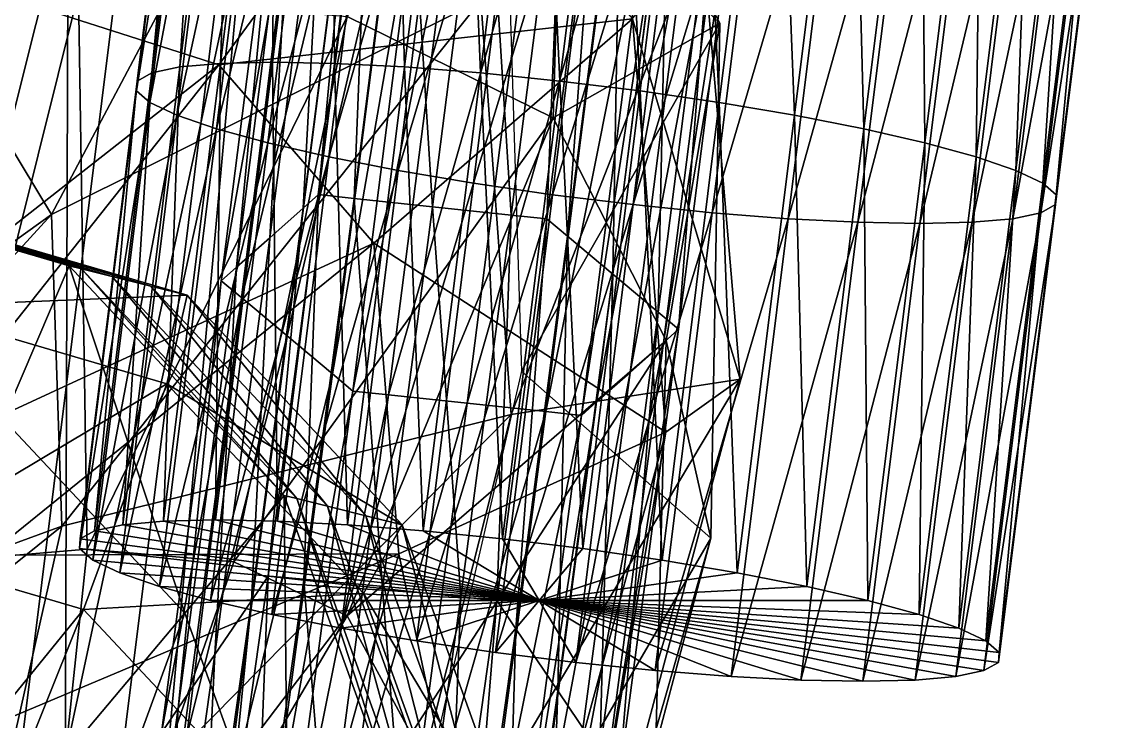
# Model space of a CAD drawing. Header units: metres. Extents: x -2.13 to 2.13, y -3.02 to 3.
# Drawn here: x 1.5653 to 1.671, y -1.473 to -1.4052 of the extents above; entities that cross this region are included whole.
import ezdxf

# ---------------------------------------------------------------- set-up
doc = ezdxf.new("R2010")
doc.units = ezdxf.units.M

msp = doc.modelspace()

# ---------------------------------------------------------------- linework, layer by layer
at = {"layer": 'Crystal 47'}
for points in [[(1.59253, -1.42329, 0.00782), (1.59768, -1.38279, 0.01356), (1.59467, -1.38397, 0.02061)], [(1.594, -1.42198, 0.00474), (1.59768, -1.38279, 0.01356), (1.59253, -1.42329, 0.00782)], [(1.594, -1.42198, 0.00474), (1.59905, -1.38226, 0.01036), (1.59768, -1.38279, 0.01356)], [(1.59745, -1.42235, 0.00422), (1.59905, -1.38226, 0.01036), (1.594, -1.42198, 0.00474)], [(1.59745, -1.42235, 0.00422), (1.60251, -1.38262, 0.00985), (1.59905, -1.38226, 0.01036)], [(1.60506, -1.42316, 0.0031), (1.60251, -1.38262, 0.00985), (1.59745, -1.42235, 0.00422)], [(1.60506, -1.42316, 0.0031), (1.61012, -1.38343, 0.00872), (1.60251, -1.38262, 0.00985)], [(1.5893, -1.42615, 0.01461), (1.59467, -1.38397, 0.02061), (1.59165, -1.38514, 0.02766)], [(1.59253, -1.42329, 0.00782), (1.59467, -1.38397, 0.02061), (1.5893, -1.42615, 0.01461)], [(1.61267, -1.42397, 0.00197), (1.61012, -1.38343, 0.00872), (1.60506, -1.42316, 0.0031)], [(1.61267, -1.42397, 0.00197), (1.61773, -1.38424, 0.00759), (1.61012, -1.38343, 0.00872)], [(1.58607, -1.42902, 0.0214), (1.59165, -1.38514, 0.02766), (1.59028, -1.38567, 0.03087)], [(1.5893, -1.42615, 0.01461), (1.59165, -1.38514, 0.02766), (1.58607, -1.42902, 0.0214)], [(1.61613, -1.42434, 0.00146), (1.61773, -1.38424, 0.00759), (1.61267, -1.42397, 0.00197)], [(1.61613, -1.42434, 0.00146), (1.62119, -1.38461, 0.00708), (1.61773, -1.38424, 0.00759)], [(1.61812, -1.42601, 0.00403), (1.62119, -1.38461, 0.00708), (1.61613, -1.42434, 0.00146)], [(1.61812, -1.42601, 0.00403), (1.62328, -1.38551, 0.00977), (1.62119, -1.38461, 0.00708)], [(1.5846, -1.43032, 0.02448), (1.59028, -1.38567, 0.03087), (1.59237, -1.38658, 0.03356)], [(1.58607, -1.42902, 0.0214), (1.59028, -1.38567, 0.03087), (1.5846, -1.43032, 0.02448)], [(1.6225, -1.42968, 0.00969), (1.62328, -1.38551, 0.00977), (1.61812, -1.42601, 0.00403)], [(1.6225, -1.42968, 0.00969), (1.62787, -1.38749, 0.0157), (1.62328, -1.38551, 0.00977)], [(1.5846, -1.43032, 0.02448), (1.59237, -1.38658, 0.03356), (1.58659, -1.43199, 0.02706)], [(1.58659, -1.43199, 0.02706), (1.59237, -1.38658, 0.03356), (1.59697, -1.38856, 0.03949)], [(1.62688, -1.43335, 0.01535), (1.62787, -1.38749, 0.0157), (1.6225, -1.42968, 0.00969)], [(1.62688, -1.43335, 0.01535), (1.63247, -1.38948, 0.02162), (1.62787, -1.38749, 0.0157)], [(1.58659, -1.43199, 0.02706), (1.59697, -1.38856, 0.03949), (1.59097, -1.43566, 0.03272)], [(1.59097, -1.43566, 0.03272), (1.59697, -1.38856, 0.03949), (1.60157, -1.39054, 0.04541)], [(1.62887, -1.43502, 0.01793), (1.63247, -1.38948, 0.02162), (1.62688, -1.43335, 0.01535)], [(1.62887, -1.43502, 0.01793), (1.63456, -1.39038, 0.02431), (1.63247, -1.38948, 0.02162)], [(1.59097, -1.43566, 0.03272), (1.60157, -1.39054, 0.04541), (1.59535, -1.43934, 0.03838)], [(1.59535, -1.43934, 0.03838), (1.60157, -1.39054, 0.04541), (1.60366, -1.39144, 0.0481)], [(1.6274, -1.43632, 0.02101), (1.63456, -1.39038, 0.02431), (1.62887, -1.43502, 0.01793)], [(1.6274, -1.43632, 0.02101), (1.63319, -1.39091, 0.02752), (1.63456, -1.39038, 0.02431)], [(1.59535, -1.43934, 0.03838), (1.60366, -1.39144, 0.0481), (1.59734, -1.44101, 0.04095)], [(1.59734, -1.44101, 0.04095), (1.60366, -1.39144, 0.0481), (1.60712, -1.39181, 0.04759)], [(1.62417, -1.43919, 0.0278), (1.63319, -1.39091, 0.02752), (1.6274, -1.43632, 0.02101)], [(1.62417, -1.43919, 0.0278), (1.63018, -1.39209, 0.03457), (1.63319, -1.39091, 0.02752)], [(1.59734, -1.44101, 0.04095), (1.60712, -1.39181, 0.04759), (1.6008, -1.44137, 0.04044)], [(1.6008, -1.44137, 0.04044), (1.60712, -1.39181, 0.04759), (1.61473, -1.39262, 0.04646)], [(1.6008, -1.44137, 0.04044), (1.61473, -1.39262, 0.04646), (1.6084, -1.44218, 0.03931)], [(1.6084, -1.44218, 0.03931), (1.61473, -1.39262, 0.04646), (1.62234, -1.39343, 0.04534)], [(1.62094, -1.44206, 0.03459), (1.63018, -1.39209, 0.03457), (1.62417, -1.43919, 0.0278)], [(1.62094, -1.44206, 0.03459), (1.62717, -1.39326, 0.04162), (1.63018, -1.39209, 0.03457)], [(1.6084, -1.44218, 0.03931), (1.62234, -1.39343, 0.04534), (1.61601, -1.44299, 0.03819)], [(1.61601, -1.44299, 0.03819), (1.62234, -1.39343, 0.04534), (1.6258, -1.39379, 0.04483)], [(1.61947, -1.44336, 0.03768), (1.62717, -1.39326, 0.04162), (1.62094, -1.44206, 0.03459)], [(1.61947, -1.44336, 0.03768), (1.6258, -1.39379, 0.04483), (1.62717, -1.39326, 0.04162)], [(1.61601, -1.44299, 0.03819), (1.6258, -1.39379, 0.04483), (1.61947, -1.44336, 0.03768)], [(1.58912, -1.45893, -0.00168), (1.594, -1.42198, 0.00474), (1.59253, -1.42329, 0.00782)], [(1.59258, -1.4593, -0.00219), (1.594, -1.42198, 0.00474), (1.58912, -1.45893, -0.00168)], [(1.59258, -1.4593, -0.00219), (1.59745, -1.42235, 0.00422), (1.594, -1.42198, 0.00474)], [(1.58751, -1.4613, 0.00121), (1.59253, -1.42329, 0.00782), (1.5893, -1.42615, 0.01461)], [(1.58912, -1.45893, -0.00168), (1.59253, -1.42329, 0.00782), (1.58751, -1.4613, 0.00121)], [(1.60019, -1.46011, -0.00332), (1.59745, -1.42235, 0.00422), (1.59258, -1.4593, -0.00219)], [(1.60019, -1.46011, -0.00332), (1.60506, -1.42316, 0.0031), (1.59745, -1.42235, 0.00422)], [(1.6078, -1.46092, -0.00445), (1.60506, -1.42316, 0.0031), (1.60019, -1.46011, -0.00332)], [(1.6078, -1.46092, -0.00445), (1.61267, -1.42397, 0.00197), (1.60506, -1.42316, 0.0031)], [(1.61126, -1.46128, -0.00496), (1.61267, -1.42397, 0.00197), (1.6078, -1.46092, -0.00445)], [(1.61126, -1.46128, -0.00496), (1.61613, -1.42434, 0.00146), (1.61267, -1.42397, 0.00197)], [(1.61311, -1.46402, -0.00258), (1.61613, -1.42434, 0.00146), (1.61126, -1.46128, -0.00496)], [(1.61311, -1.46402, -0.00258), (1.61812, -1.42601, 0.00403), (1.61613, -1.42434, 0.00146)], [(1.58397, -1.4665, 0.00756), (1.5893, -1.42615, 0.01461), (1.58607, -1.42902, 0.0214)], [(1.58751, -1.4613, 0.00121), (1.5893, -1.42615, 0.01461), (1.58397, -1.4665, 0.00756)], [(1.61717, -1.47003, 0.00265), (1.61812, -1.42601, 0.00403), (1.61311, -1.46402, -0.00258)], [(1.61717, -1.47003, 0.00265), (1.6225, -1.42968, 0.00969), (1.61812, -1.42601, 0.00403)], [(1.58042, -1.47171, 0.01391), (1.58607, -1.42902, 0.0214), (1.5846, -1.43032, 0.02448)], [(1.58397, -1.4665, 0.00756), (1.58607, -1.42902, 0.0214), (1.58042, -1.47171, 0.01391)], [(1.57881, -1.47408, 0.0168), (1.5846, -1.43032, 0.02448), (1.58659, -1.43199, 0.02706)], [(1.58042, -1.47171, 0.01391), (1.5846, -1.43032, 0.02448), (1.57881, -1.47408, 0.0168)], [(1.62124, -1.47605, 0.00787), (1.6225, -1.42968, 0.00969), (1.61717, -1.47003, 0.00265)], [(1.62124, -1.47605, 0.00787), (1.62688, -1.43335, 0.01535), (1.6225, -1.42968, 0.00969)], [(1.57881, -1.47408, 0.0168), (1.58659, -1.43199, 0.02706), (1.58066, -1.47681, 0.01918)], [(1.58066, -1.47681, 0.01918), (1.58659, -1.43199, 0.02706), (1.59097, -1.43566, 0.03272)], [(1.62309, -1.47878, 0.01025), (1.62688, -1.43335, 0.01535), (1.62124, -1.47605, 0.00787)], [(1.62309, -1.47878, 0.01025), (1.62887, -1.43502, 0.01793), (1.62688, -1.43335, 0.01535)], [(1.58066, -1.47681, 0.01918), (1.59097, -1.43566, 0.03272), (1.58473, -1.48283, 0.02441)], [(1.58473, -1.48283, 0.02441), (1.59097, -1.43566, 0.03272), (1.59535, -1.43934, 0.03838)], [(1.62148, -1.48115, 0.01314), (1.62887, -1.43502, 0.01793), (1.62309, -1.47878, 0.01025)], [(1.62148, -1.48115, 0.01314), (1.6274, -1.43632, 0.02101), (1.62887, -1.43502, 0.01793)], [(1.61793, -1.48635, 0.01949), (1.6274, -1.43632, 0.02101), (1.62148, -1.48115, 0.01314)], [(1.61793, -1.48635, 0.01949), (1.62417, -1.43919, 0.0278), (1.6274, -1.43632, 0.02101)], [(1.58473, -1.48283, 0.02441), (1.59535, -1.43934, 0.03838), (1.58879, -1.48884, 0.02963)], [(1.58879, -1.48884, 0.02963), (1.59535, -1.43934, 0.03838), (1.59734, -1.44101, 0.04095)], [(1.61439, -1.49156, 0.02585), (1.62417, -1.43919, 0.0278), (1.61793, -1.48635, 0.01949)], [(1.61439, -1.49156, 0.02585), (1.62094, -1.44206, 0.03459), (1.62417, -1.43919, 0.0278)], [(1.58879, -1.48884, 0.02963), (1.59734, -1.44101, 0.04095), (1.59064, -1.49157, 0.03201)], [(1.59064, -1.49157, 0.03201), (1.59734, -1.44101, 0.04095), (1.6008, -1.44137, 0.04044)], [(1.59064, -1.49157, 0.03201), (1.6008, -1.44137, 0.04044), (1.5941, -1.49194, 0.0315)], [(1.5941, -1.49194, 0.0315), (1.6008, -1.44137, 0.04044), (1.6084, -1.44218, 0.03931)], [(1.5941, -1.49194, 0.0315), (1.6084, -1.44218, 0.03931), (1.60171, -1.49275, 0.03037)], [(1.60171, -1.49275, 0.03037), (1.6084, -1.44218, 0.03931), (1.61601, -1.44299, 0.03819)], [(1.61278, -1.49393, 0.02873), (1.62094, -1.44206, 0.03459), (1.61439, -1.49156, 0.02585)], [(1.61278, -1.49393, 0.02873), (1.61947, -1.44336, 0.03768), (1.62094, -1.44206, 0.03459)], [(1.60171, -1.49275, 0.03037), (1.61601, -1.44299, 0.03819), (1.60932, -1.49356, 0.02925)], [(1.60932, -1.49356, 0.02925), (1.61601, -1.44299, 0.03819), (1.61947, -1.44336, 0.03768)], [(1.60932, -1.49356, 0.02925), (1.61947, -1.44336, 0.03768), (1.61278, -1.49393, 0.02873)], [(1.58431, -1.49333, -0.00949), (1.58912, -1.45893, -0.00168), (1.58751, -1.4613, 0.00121)], [(1.58777, -1.49369, -0.01001), (1.58912, -1.45893, -0.00168), (1.58431, -1.49333, -0.00949)], [(1.58777, -1.49369, -0.01001), (1.59258, -1.4593, -0.00219), (1.58912, -1.45893, -0.00168)], [(1.59538, -1.4945, -0.01113), (1.59258, -1.4593, -0.00219), (1.58777, -1.49369, -0.01001)], [(1.59538, -1.4945, -0.01113), (1.60019, -1.46011, -0.00332), (1.59258, -1.4593, -0.00219)], [(1.60299, -1.49531, -0.01226), (1.60019, -1.46011, -0.00332), (1.59538, -1.4945, -0.01113)], [(1.60299, -1.49531, -0.01226), (1.6078, -1.46092, -0.00445), (1.60019, -1.46011, -0.00332)], [(1.58253, -1.49688, -0.00688), (1.58751, -1.4613, 0.00121), (1.58397, -1.4665, 0.00756)], [(1.58431, -1.49333, -0.00949), (1.58751, -1.4613, 0.00121), (1.58253, -1.49688, -0.00688)], [(1.60645, -1.49568, -0.01277), (1.6078, -1.46092, -0.00445), (1.60299, -1.49531, -0.01226)], [(1.60645, -1.49568, -0.01277), (1.61126, -1.46128, -0.00496), (1.6078, -1.46092, -0.00445)], [(1.60813, -1.49959, -0.01067), (1.61126, -1.46128, -0.00496), (1.60645, -1.49568, -0.01277)], [(1.60813, -1.49959, -0.01067), (1.61311, -1.46402, -0.00258), (1.61126, -1.46128, -0.00496)], [(1.61183, -1.50821, -0.00604), (1.61311, -1.46402, -0.00258), (1.60813, -1.49959, -0.01067)], [(1.61183, -1.50821, -0.00604), (1.61717, -1.47003, 0.00265), (1.61311, -1.46402, -0.00258)], [(1.57863, -1.50468, -0.00113), (1.58397, -1.4665, 0.00756), (1.58042, -1.47171, 0.01391)], [(1.58253, -1.49688, -0.00688), (1.58397, -1.4665, 0.00756), (1.57863, -1.50468, -0.00113)], [(1.61553, -1.51683, -0.00142), (1.61717, -1.47003, 0.00265), (1.61183, -1.50821, -0.00604)], [(1.61553, -1.51683, -0.00142), (1.62124, -1.47605, 0.00787), (1.61717, -1.47003, 0.00265)], [(1.57472, -1.51249, 0.00462), (1.58042, -1.47171, 0.01391), (1.57881, -1.47408, 0.0168)], [(1.57863, -1.50468, -0.00113), (1.58042, -1.47171, 0.01391), (1.57472, -1.51249, 0.00462)]]:
    msp.add_3dface(points, dxfattribs=at)
at = {"layer": 'Crystal 48'}
for points in [[(1.54782, -1.51807, 0.03191), (1.56993, -1.3408, 0.05402), (1.55402, -1.3408, 0.06993)], [(1.56935, -1.52145, 0.03753), (1.56993, -1.3408, 0.05402), (1.54782, -1.51807, 0.03191)], [(1.56935, -1.52145, 0.03753), (1.59145, -1.34418, 0.05963), (1.56993, -1.3408, 0.05402)], [(1.53753, -1.52145, 0.06935), (1.55963, -1.34418, 0.09145), (1.58115, -1.34757, 0.09706)], [(1.57496, -1.52483, 0.05905), (1.59145, -1.34418, 0.05963), (1.56935, -1.52145, 0.03753)], [(1.57496, -1.52483, 0.05905), (1.59706, -1.34757, 0.08115), (1.59145, -1.34418, 0.05963)], [(1.53753, -1.52145, 0.06935), (1.58115, -1.34757, 0.09706), (1.55905, -1.52483, 0.07496)], [(1.55905, -1.52483, 0.07496), (1.59706, -1.34757, 0.08115), (1.57496, -1.52483, 0.05905)], [(1.55905, -1.52483, 0.07496), (1.58115, -1.34757, 0.09706), (1.59706, -1.34757, 0.08115)]]:
    msp.add_3dface(points, dxfattribs=at)
at = {"layer": 'Cylinder 2'}
for points in [[(1.58452, -1.40927, -0.07922), (1.59005, -1.36496, -0.0737), (1.5861, -1.36531, -0.06693)], [(1.58957, -1.40915, -0.08523), (1.59005, -1.36496, -0.0737), (1.58452, -1.40927, -0.07922)], [(1.58957, -1.40915, -0.08523), (1.5951, -1.36484, -0.0797), (1.59005, -1.36496, -0.0737)], [(1.59557, -1.40927, -0.09028), (1.5951, -1.36484, -0.0797), (1.58957, -1.40915, -0.08523)], [(1.59557, -1.40927, -0.09028), (1.6011, -1.36496, -0.08475), (1.5951, -1.36484, -0.0797)], [(1.60234, -1.40962, -0.09422), (1.6011, -1.36496, -0.08475), (1.59557, -1.40927, -0.09028)], [(1.60234, -1.40962, -0.09422), (1.60787, -1.36531, -0.08869), (1.6011, -1.36496, -0.08475)], [(1.57786, -1.4102, -0.06512), (1.58338, -1.36588, -0.05959), (1.58197, -1.36667, -0.05192)], [(1.58058, -1.40962, -0.07245), (1.58338, -1.36588, -0.05959), (1.57786, -1.4102, -0.06512)], [(1.58058, -1.40962, -0.07245), (1.5861, -1.36531, -0.06693), (1.58338, -1.36588, -0.05959)], [(1.58452, -1.40927, -0.07922), (1.5861, -1.36531, -0.06693), (1.58058, -1.40962, -0.07245)], [(1.60968, -1.4102, -0.09694), (1.60787, -1.36531, -0.08869), (1.60234, -1.40962, -0.09422)], [(1.60968, -1.4102, -0.09694), (1.6152, -1.36588, -0.09141), (1.60787, -1.36531, -0.08869)], [(1.61736, -1.41098, -0.09835), (1.6152, -1.36588, -0.09141), (1.60968, -1.4102, -0.09694)], [(1.61736, -1.41098, -0.09835), (1.62288, -1.36667, -0.09282), (1.6152, -1.36588, -0.09141)], [(1.57645, -1.41098, -0.05744), (1.58197, -1.36667, -0.05192), (1.58191, -1.36763, -0.04413)], [(1.57786, -1.4102, -0.06512), (1.58197, -1.36667, -0.05192), (1.57645, -1.41098, -0.05744)], [(1.62514, -1.41194, -0.09841), (1.62288, -1.36667, -0.09282), (1.61736, -1.41098, -0.09835)], [(1.62514, -1.41194, -0.09841), (1.63067, -1.36763, -0.09288), (1.62288, -1.36667, -0.09282)], [(1.57639, -1.41194, -0.04966), (1.58191, -1.36763, -0.04413), (1.58321, -1.36874, -0.03648)], [(1.57645, -1.41098, -0.05744), (1.58191, -1.36763, -0.04413), (1.57639, -1.41194, -0.04966)], [(1.6328, -1.41306, -0.09711), (1.63067, -1.36763, -0.09288), (1.62514, -1.41194, -0.09841)], [(1.6328, -1.41306, -0.09711), (1.63832, -1.36874, -0.09159), (1.63067, -1.36763, -0.09288)], [(1.57639, -1.41194, -0.04966), (1.58321, -1.36874, -0.03648), (1.57768, -1.41306, -0.042)], [(1.57768, -1.41306, -0.042), (1.58321, -1.36874, -0.03648), (1.58581, -1.36998, -0.02918)], [(1.64009, -1.41429, -0.09451), (1.63832, -1.36874, -0.09159), (1.6328, -1.41306, -0.09711)], [(1.64009, -1.41429, -0.09451), (1.64562, -1.36998, -0.08898), (1.63832, -1.36874, -0.09159)], [(1.57768, -1.41306, -0.042), (1.58581, -1.36998, -0.02918), (1.58029, -1.41429, -0.03471)], [(1.58029, -1.41429, -0.03471), (1.58581, -1.36998, -0.02918), (1.58965, -1.37129, -0.02247)], [(1.6468, -1.41561, -0.09067), (1.64562, -1.36998, -0.08898), (1.64009, -1.41429, -0.09451)], [(1.6468, -1.41561, -0.09067), (1.65233, -1.37129, -0.08514), (1.64562, -1.36998, -0.08898)], [(1.58029, -1.41429, -0.03471), (1.58965, -1.37129, -0.02247), (1.58413, -1.41561, -0.02799)], [(1.58413, -1.41561, -0.02799), (1.58965, -1.37129, -0.02247), (1.59461, -1.37265, -0.01654)], [(1.65273, -1.41697, -0.08571), (1.65233, -1.37129, -0.08514), (1.6468, -1.41561, -0.09067)], [(1.65273, -1.41697, -0.08571), (1.65825, -1.37265, -0.08018), (1.65233, -1.37129, -0.08514)], [(1.58413, -1.41561, -0.02799), (1.59461, -1.37265, -0.01654), (1.58909, -1.41697, -0.02207)], [(1.58909, -1.41697, -0.02207), (1.59461, -1.37265, -0.01654), (1.60054, -1.37401, -0.01159)], [(1.65769, -1.41832, -0.07978), (1.65825, -1.37265, -0.08018), (1.65273, -1.41697, -0.08571)], [(1.65769, -1.41832, -0.07978), (1.66321, -1.37401, -0.07426), (1.65825, -1.37265, -0.08018)], [(1.58909, -1.41697, -0.02207), (1.60054, -1.37401, -0.01159), (1.59501, -1.41832, -0.01711)], [(1.59501, -1.41832, -0.01711), (1.60054, -1.37401, -0.01159), (1.60725, -1.37532, -0.00775)], [(1.66153, -1.41964, -0.07307), (1.66321, -1.37401, -0.07426), (1.65769, -1.41832, -0.07978)], [(1.66153, -1.41964, -0.07307), (1.66705, -1.37532, -0.06755), (1.66321, -1.37401, -0.07426)], [(1.59501, -1.41832, -0.01711), (1.60725, -1.37532, -0.00775), (1.60172, -1.41964, -0.01327)], [(1.60172, -1.41964, -0.01327), (1.60725, -1.37532, -0.00775), (1.61454, -1.37656, -0.00514)], [(1.66413, -1.42087, -0.06578), (1.66705, -1.37532, -0.06755), (1.66153, -1.41964, -0.07307)], [(1.66413, -1.42087, -0.06578), (1.66966, -1.37656, -0.06025), (1.66705, -1.37532, -0.06755)], [(1.60172, -1.41964, -0.01327), (1.61454, -1.37656, -0.00514), (1.60902, -1.42087, -0.01066)], [(1.60902, -1.42087, -0.01066), (1.61454, -1.37656, -0.00514), (1.6222, -1.37767, -0.00385)], [(1.66543, -1.42199, -0.05812), (1.66966, -1.37656, -0.06025), (1.66413, -1.42087, -0.06578)], [(1.66543, -1.42199, -0.05812), (1.67095, -1.37767, -0.0526), (1.66966, -1.37656, -0.06025)], [(1.60902, -1.42087, -0.01066), (1.6222, -1.37767, -0.00385), (1.61667, -1.42199, -0.00937)], [(1.61667, -1.42199, -0.00937), (1.6222, -1.37767, -0.00385), (1.62998, -1.37864, -0.00391)], [(1.66537, -1.42295, -0.05034), (1.67095, -1.37767, -0.0526), (1.66543, -1.42199, -0.05812)], [(1.66537, -1.42295, -0.05034), (1.67089, -1.37864, -0.04481), (1.67095, -1.37767, -0.0526)], [(1.61667, -1.42199, -0.00937), (1.62998, -1.37864, -0.00391), (1.62446, -1.42295, -0.00943)], [(1.62446, -1.42295, -0.00943), (1.62998, -1.37864, -0.00391), (1.63766, -1.37942, -0.00532)], [(1.66396, -1.42373, -0.04266), (1.67089, -1.37864, -0.04481), (1.66537, -1.42295, -0.05034)], [(1.66396, -1.42373, -0.04266), (1.66948, -1.37942, -0.03714), (1.67089, -1.37864, -0.04481)], [(1.62446, -1.42295, -0.00943), (1.63766, -1.37942, -0.00532), (1.63214, -1.42373, -0.01084)], [(1.63214, -1.42373, -0.01084), (1.63766, -1.37942, -0.00532), (1.645, -1.37999, -0.00803)], [(1.63214, -1.42373, -0.01084), (1.645, -1.37999, -0.00803), (1.63947, -1.42431, -0.01356)], [(1.63947, -1.42431, -0.01356), (1.645, -1.37999, -0.00803), (1.65177, -1.38035, -0.01198)], [(1.65729, -1.42466, -0.02855), (1.66676, -1.37999, -0.0298), (1.66124, -1.42431, -0.03533)], [(1.65729, -1.42466, -0.02855), (1.66282, -1.38035, -0.02303), (1.66676, -1.37999, -0.0298)], [(1.66124, -1.42431, -0.03533), (1.66948, -1.37942, -0.03714), (1.66396, -1.42373, -0.04266)], [(1.66124, -1.42431, -0.03533), (1.66676, -1.37999, -0.0298), (1.66948, -1.37942, -0.03714)], [(1.63947, -1.42431, -0.01356), (1.65177, -1.38035, -0.01198), (1.64624, -1.42466, -0.0175)], [(1.64624, -1.42466, -0.0175), (1.65177, -1.38035, -0.01198), (1.65777, -1.38047, -0.01703)], [(1.64624, -1.42466, -0.0175), (1.65777, -1.38047, -0.01703), (1.65224, -1.42478, -0.02255)], [(1.65224, -1.42478, -0.02255), (1.66282, -1.38035, -0.02303), (1.65729, -1.42466, -0.02855)], [(1.65224, -1.42478, -0.02255), (1.65777, -1.38047, -0.01703), (1.66282, -1.38035, -0.02303)], [(1.579, -1.45359, -0.08475), (1.58452, -1.40927, -0.07922), (1.58058, -1.40962, -0.07245)], [(1.58405, -1.45347, -0.09075), (1.58452, -1.40927, -0.07922), (1.579, -1.45359, -0.08475)], [(1.58405, -1.45347, -0.09075), (1.58957, -1.40915, -0.08523), (1.58452, -1.40927, -0.07922)], [(1.59005, -1.45359, -0.0958), (1.58957, -1.40915, -0.08523), (1.58405, -1.45347, -0.09075)], [(1.59005, -1.45359, -0.0958), (1.59557, -1.40927, -0.09028), (1.58957, -1.40915, -0.08523)], [(1.59682, -1.45394, -0.09974), (1.59557, -1.40927, -0.09028), (1.59005, -1.45359, -0.0958)], [(1.59682, -1.45394, -0.09974), (1.60234, -1.40962, -0.09422), (1.59557, -1.40927, -0.09028)], [(1.57233, -1.45452, -0.07064), (1.57786, -1.4102, -0.06512), (1.57645, -1.41098, -0.05744)], [(1.57505, -1.45394, -0.07798), (1.57786, -1.4102, -0.06512), (1.57233, -1.45452, -0.07064)], [(1.57505, -1.45394, -0.07798), (1.58058, -1.40962, -0.07245), (1.57786, -1.4102, -0.06512)], [(1.579, -1.45359, -0.08475), (1.58058, -1.40962, -0.07245), (1.57505, -1.45394, -0.07798)], [(1.60415, -1.45452, -0.10246), (1.60234, -1.40962, -0.09422), (1.59682, -1.45394, -0.09974)], [(1.60415, -1.45452, -0.10246), (1.60968, -1.4102, -0.09694), (1.60234, -1.40962, -0.09422)], [(1.61183, -1.4553, -0.10387), (1.60968, -1.4102, -0.09694), (1.60415, -1.45452, -0.10246)], [(1.61183, -1.4553, -0.10387), (1.61736, -1.41098, -0.09835), (1.60968, -1.4102, -0.09694)], [(1.57092, -1.4553, -0.06297), (1.57645, -1.41098, -0.05744), (1.57639, -1.41194, -0.04966)], [(1.57233, -1.45452, -0.07064), (1.57645, -1.41098, -0.05744), (1.57092, -1.4553, -0.06297)], [(1.61961, -1.45626, -0.10393), (1.61736, -1.41098, -0.09835), (1.61183, -1.4553, -0.10387)], [(1.61961, -1.45626, -0.10393), (1.62514, -1.41194, -0.09841), (1.61736, -1.41098, -0.09835)], [(1.57086, -1.45626, -0.05518), (1.57639, -1.41194, -0.04966), (1.57768, -1.41306, -0.042)], [(1.57092, -1.4553, -0.06297), (1.57639, -1.41194, -0.04966), (1.57086, -1.45626, -0.05518)], [(1.62727, -1.45738, -0.10264), (1.62514, -1.41194, -0.09841), (1.61961, -1.45626, -0.10393)], [(1.62727, -1.45738, -0.10264), (1.6328, -1.41306, -0.09711), (1.62514, -1.41194, -0.09841)], [(1.57086, -1.45626, -0.05518), (1.57768, -1.41306, -0.042), (1.57216, -1.45738, -0.04753)], [(1.57216, -1.45738, -0.04753), (1.57768, -1.41306, -0.042), (1.58029, -1.41429, -0.03471)], [(1.63456, -1.45861, -0.10003), (1.6328, -1.41306, -0.09711), (1.62727, -1.45738, -0.10264)], [(1.63456, -1.45861, -0.10003), (1.64009, -1.41429, -0.09451), (1.6328, -1.41306, -0.09711)], [(1.57216, -1.45738, -0.04753), (1.58029, -1.41429, -0.03471), (1.57476, -1.45861, -0.04023)], [(1.57476, -1.45861, -0.04023), (1.58029, -1.41429, -0.03471), (1.58413, -1.41561, -0.02799)], [(1.64128, -1.45993, -0.09619), (1.64009, -1.41429, -0.09451), (1.63456, -1.45861, -0.10003)], [(1.64128, -1.45993, -0.09619), (1.6468, -1.41561, -0.09067), (1.64009, -1.41429, -0.09451)], [(1.57476, -1.45861, -0.04023), (1.58413, -1.41561, -0.02799), (1.5786, -1.45993, -0.03352)], [(1.5786, -1.45993, -0.03352), (1.58413, -1.41561, -0.02799), (1.58909, -1.41697, -0.02207)], [(1.6472, -1.46128, -0.09123), (1.6468, -1.41561, -0.09067), (1.64128, -1.45993, -0.09619)], [(1.6472, -1.46128, -0.09123), (1.65273, -1.41697, -0.08571), (1.6468, -1.41561, -0.09067)], [(1.5786, -1.45993, -0.03352), (1.58909, -1.41697, -0.02207), (1.58356, -1.46128, -0.0276)], [(1.58356, -1.46128, -0.0276), (1.58909, -1.41697, -0.02207), (1.59501, -1.41832, -0.01711)], [(1.65216, -1.46264, -0.08531), (1.65273, -1.41697, -0.08571), (1.6472, -1.46128, -0.09123)], [(1.65216, -1.46264, -0.08531), (1.65769, -1.41832, -0.07978), (1.65273, -1.41697, -0.08571)], [(1.58356, -1.46128, -0.0276), (1.59501, -1.41832, -0.01711), (1.58949, -1.46264, -0.02264)], [(1.58949, -1.46264, -0.02264), (1.59501, -1.41832, -0.01711), (1.60172, -1.41964, -0.01327)], [(1.656, -1.46396, -0.0786), (1.65769, -1.41832, -0.07978), (1.65216, -1.46264, -0.08531)], [(1.656, -1.46396, -0.0786), (1.66153, -1.41964, -0.07307), (1.65769, -1.41832, -0.07978)], [(1.58949, -1.46264, -0.02264), (1.60172, -1.41964, -0.01327), (1.5962, -1.46396, -0.0188)], [(1.5962, -1.46396, -0.0188), (1.60172, -1.41964, -0.01327), (1.60902, -1.42087, -0.01066)], [(1.65861, -1.46519, -0.0713), (1.66153, -1.41964, -0.07307), (1.656, -1.46396, -0.0786)], [(1.65861, -1.46519, -0.0713), (1.66413, -1.42087, -0.06578), (1.66153, -1.41964, -0.07307)], [(1.5962, -1.46396, -0.0188), (1.60902, -1.42087, -0.01066), (1.60349, -1.46519, -0.01619)], [(1.60349, -1.46519, -0.01619), (1.60902, -1.42087, -0.01066), (1.61667, -1.42199, -0.00937)], [(1.6599, -1.46631, -0.06365), (1.66413, -1.42087, -0.06578), (1.65861, -1.46519, -0.0713)], [(1.6599, -1.46631, -0.06365), (1.66543, -1.42199, -0.05812), (1.66413, -1.42087, -0.06578)], [(1.60349, -1.46519, -0.01619), (1.61667, -1.42199, -0.00937), (1.61115, -1.46631, -0.0149)], [(1.61115, -1.46631, -0.0149), (1.61667, -1.42199, -0.00937), (1.62446, -1.42295, -0.00943)], [(1.65984, -1.46727, -0.05586), (1.66543, -1.42199, -0.05812), (1.6599, -1.46631, -0.06365)], [(1.65984, -1.46727, -0.05586), (1.66537, -1.42295, -0.05034), (1.66543, -1.42199, -0.05812)], [(1.61115, -1.46631, -0.0149), (1.62446, -1.42295, -0.00943), (1.61893, -1.46727, -0.01496)], [(1.61893, -1.46727, -0.01496), (1.62446, -1.42295, -0.00943), (1.63214, -1.42373, -0.01084)], [(1.65843, -1.46805, -0.04819), (1.66537, -1.42295, -0.05034), (1.65984, -1.46727, -0.05586)], [(1.65843, -1.46805, -0.04819), (1.66396, -1.42373, -0.04266), (1.66537, -1.42295, -0.05034)], [(1.61893, -1.46727, -0.01496), (1.63214, -1.42373, -0.01084), (1.62661, -1.46805, -0.01637)], [(1.62661, -1.46805, -0.01637), (1.63214, -1.42373, -0.01084), (1.63947, -1.42431, -0.01356)], [(1.62661, -1.46805, -0.01637), (1.63947, -1.42431, -0.01356), (1.63395, -1.46863, -0.01909)], [(1.63395, -1.46863, -0.01909), (1.63947, -1.42431, -0.01356), (1.64624, -1.42466, -0.0175)], [(1.65177, -1.46898, -0.03408), (1.66124, -1.42431, -0.03533), (1.65571, -1.46863, -0.04085)], [(1.65177, -1.46898, -0.03408), (1.65729, -1.42466, -0.02855), (1.66124, -1.42431, -0.03533)], [(1.65571, -1.46863, -0.04085), (1.66396, -1.42373, -0.04266), (1.65843, -1.46805, -0.04819)], [(1.65571, -1.46863, -0.04085), (1.66124, -1.42431, -0.03533), (1.66396, -1.42373, -0.04266)], [(1.63395, -1.46863, -0.01909), (1.64624, -1.42466, -0.0175), (1.64072, -1.46898, -0.02303)], [(1.64072, -1.46898, -0.02303), (1.64624, -1.42466, -0.0175), (1.65224, -1.42478, -0.02255)], [(1.64072, -1.46898, -0.02303), (1.65224, -1.42478, -0.02255), (1.64672, -1.4691, -0.02808)], [(1.64672, -1.4691, -0.02808), (1.65729, -1.42466, -0.02855), (1.65177, -1.46898, -0.03408)], [(1.64672, -1.4691, -0.02808), (1.65224, -1.42478, -0.02255), (1.65729, -1.42466, -0.02855)], [(1.61538, -1.46128, -0.05942), (1.57505, -1.45394, -0.07798), (1.57233, -1.45452, -0.07064)], [(1.57505, -1.45394, -0.07798), (1.57233, -1.45452, -0.07064), (1.57233, -1.45452, -0.07064)], [(1.57505, -1.45394, -0.07798), (1.57505, -1.45394, -0.07798), (1.57233, -1.45452, -0.07064)], [(1.61538, -1.46128, -0.05942), (1.579, -1.45359, -0.08475), (1.57505, -1.45394, -0.07798)], [(1.579, -1.45359, -0.08475), (1.57505, -1.45394, -0.07798), (1.57505, -1.45394, -0.07798)], [(1.579, -1.45359, -0.08475), (1.579, -1.45359, -0.08475), (1.57505, -1.45394, -0.07798)], [(1.61538, -1.46128, -0.05942), (1.57505, -1.45394, -0.07798), (1.61538, -1.46128, -0.05942)], [(1.61538, -1.46128, -0.05942), (1.58405, -1.45347, -0.09075), (1.579, -1.45359, -0.08475)], [(1.58405, -1.45347, -0.09075), (1.579, -1.45359, -0.08475), (1.579, -1.45359, -0.08475)], [(1.58405, -1.45347, -0.09075), (1.58405, -1.45347, -0.09075), (1.579, -1.45359, -0.08475)], [(1.61538, -1.46128, -0.05942), (1.579, -1.45359, -0.08475), (1.61538, -1.46128, -0.05942)], [(1.61538, -1.46128, -0.05942), (1.58405, -1.45347, -0.09075), (1.61538, -1.46128, -0.05942)], [(1.61538, -1.46128, -0.05942), (1.59005, -1.45359, -0.0958), (1.58405, -1.45347, -0.09075)], [(1.59005, -1.45359, -0.0958), (1.58405, -1.45347, -0.09075), (1.58405, -1.45347, -0.09075)], [(1.59005, -1.45359, -0.0958), (1.59005, -1.45359, -0.0958), (1.58405, -1.45347, -0.09075)], [(1.61538, -1.46128, -0.05942), (1.59005, -1.45359, -0.0958), (1.61538, -1.46128, -0.05942)], [(1.61538, -1.46128, -0.05942), (1.59682, -1.45394, -0.09974), (1.59005, -1.45359, -0.0958)], [(1.59682, -1.45394, -0.09974), (1.59005, -1.45359, -0.0958), (1.59005, -1.45359, -0.0958)], [(1.59682, -1.45394, -0.09974), (1.59682, -1.45394, -0.09974), (1.59005, -1.45359, -0.0958)], [(1.61538, -1.46128, -0.05942), (1.59682, -1.45394, -0.09974), (1.61538, -1.46128, -0.05942)], [(1.61538, -1.46128, -0.05942), (1.60415, -1.45452, -0.10246), (1.59682, -1.45394, -0.09974)], [(1.60415, -1.45452, -0.10246), (1.59682, -1.45394, -0.09974), (1.59682, -1.45394, -0.09974)], [(1.60415, -1.45452, -0.10246), (1.60415, -1.45452, -0.10246), (1.59682, -1.45394, -0.09974)], [(1.61538, -1.46128, -0.05942), (1.57233, -1.45452, -0.07064), (1.57092, -1.4553, -0.06297)], [(1.57233, -1.45452, -0.07064), (1.57092, -1.4553, -0.06297), (1.57092, -1.4553, -0.06297)], [(1.57233, -1.45452, -0.07064), (1.57233, -1.45452, -0.07064), (1.57092, -1.4553, -0.06297)], [(1.61538, -1.46128, -0.05942), (1.57233, -1.45452, -0.07064), (1.61538, -1.46128, -0.05942)], [(1.61538, -1.46128, -0.05942), (1.60415, -1.45452, -0.10246), (1.61538, -1.46128, -0.05942)], [(1.61538, -1.46128, -0.05942), (1.61183, -1.4553, -0.10387), (1.60415, -1.45452, -0.10246)], [(1.61183, -1.4553, -0.10387), (1.60415, -1.45452, -0.10246), (1.60415, -1.45452, -0.10246)], [(1.61183, -1.4553, -0.10387), (1.61183, -1.4553, -0.10387), (1.60415, -1.45452, -0.10246)], [(1.61538, -1.46128, -0.05942), (1.57092, -1.4553, -0.06297), (1.57086, -1.45626, -0.05518)], [(1.57092, -1.4553, -0.06297), (1.57086, -1.45626, -0.05518), (1.57086, -1.45626, -0.05518)], [(1.57092, -1.4553, -0.06297), (1.57092, -1.4553, -0.06297), (1.57086, -1.45626, -0.05518)], [(1.61538, -1.46128, -0.05942), (1.57092, -1.4553, -0.06297), (1.61538, -1.46128, -0.05942)], [(1.61538, -1.46128, -0.05942), (1.61183, -1.4553, -0.10387), (1.61538, -1.46128, -0.05942)], [(1.61538, -1.46128, -0.05942), (1.61961, -1.45626, -0.10393), (1.61183, -1.4553, -0.10387)], [(1.61961, -1.45626, -0.10393), (1.61183, -1.4553, -0.10387), (1.61183, -1.4553, -0.10387)], [(1.61961, -1.45626, -0.10393), (1.61961, -1.45626, -0.10393), (1.61183, -1.4553, -0.10387)], [(1.61538, -1.46128, -0.05942), (1.57086, -1.45626, -0.05518), (1.57216, -1.45738, -0.04753)], [(1.57086, -1.45626, -0.05518), (1.57216, -1.45738, -0.04753), (1.57216, -1.45738, -0.04753)], [(1.57086, -1.45626, -0.05518), (1.57086, -1.45626, -0.05518), (1.57216, -1.45738, -0.04753)], [(1.61538, -1.46128, -0.05942), (1.57086, -1.45626, -0.05518), (1.61538, -1.46128, -0.05942)], [(1.61538, -1.46128, -0.05942), (1.61961, -1.45626, -0.10393), (1.61538, -1.46128, -0.05942)], [(1.61538, -1.46128, -0.05942), (1.62727, -1.45738, -0.10264), (1.61961, -1.45626, -0.10393)], [(1.62727, -1.45738, -0.10264), (1.61961, -1.45626, -0.10393), (1.61961, -1.45626, -0.10393)], [(1.62727, -1.45738, -0.10264), (1.62727, -1.45738, -0.10264), (1.61961, -1.45626, -0.10393)], [(1.61538, -1.46128, -0.05942), (1.57216, -1.45738, -0.04753), (1.57476, -1.45861, -0.04023)], [(1.57216, -1.45738, -0.04753), (1.57476, -1.45861, -0.04023), (1.57476, -1.45861, -0.04023)], [(1.57216, -1.45738, -0.04753), (1.57216, -1.45738, -0.04753), (1.57476, -1.45861, -0.04023)], [(1.61538, -1.46128, -0.05942), (1.57216, -1.45738, -0.04753), (1.61538, -1.46128, -0.05942)], [(1.61538, -1.46128, -0.05942), (1.62727, -1.45738, -0.10264), (1.61538, -1.46128, -0.05942)], [(1.61538, -1.46128, -0.05942), (1.63456, -1.45861, -0.10003), (1.62727, -1.45738, -0.10264)], [(1.63456, -1.45861, -0.10003), (1.62727, -1.45738, -0.10264), (1.62727, -1.45738, -0.10264)], [(1.63456, -1.45861, -0.10003), (1.63456, -1.45861, -0.10003), (1.62727, -1.45738, -0.10264)], [(1.61538, -1.46128, -0.05942), (1.57476, -1.45861, -0.04023), (1.5786, -1.45993, -0.03352)], [(1.57476, -1.45861, -0.04023), (1.5786, -1.45993, -0.03352), (1.5786, -1.45993, -0.03352)], [(1.57476, -1.45861, -0.04023), (1.57476, -1.45861, -0.04023), (1.5786, -1.45993, -0.03352)], [(1.61538, -1.46128, -0.05942), (1.57476, -1.45861, -0.04023), (1.61538, -1.46128, -0.05942)], [(1.61538, -1.46128, -0.05942), (1.63456, -1.45861, -0.10003), (1.61538, -1.46128, -0.05942)], [(1.61538, -1.46128, -0.05942), (1.64128, -1.45993, -0.09619), (1.63456, -1.45861, -0.10003)], [(1.64128, -1.45993, -0.09619), (1.63456, -1.45861, -0.10003), (1.63456, -1.45861, -0.10003)], [(1.64128, -1.45993, -0.09619), (1.64128, -1.45993, -0.09619), (1.63456, -1.45861, -0.10003)], [(1.61538, -1.46128, -0.05942), (1.5786, -1.45993, -0.03352), (1.58356, -1.46128, -0.0276)], [(1.5786, -1.45993, -0.03352), (1.58356, -1.46128, -0.0276), (1.58356, -1.46128, -0.0276)], [(1.5786, -1.45993, -0.03352), (1.5786, -1.45993, -0.03352), (1.58356, -1.46128, -0.0276)], [(1.61538, -1.46128, -0.05942), (1.5786, -1.45993, -0.03352), (1.61538, -1.46128, -0.05942)], [(1.61538, -1.46128, -0.05942), (1.64128, -1.45993, -0.09619), (1.61538, -1.46128, -0.05942)], [(1.61538, -1.46128, -0.05942), (1.6472, -1.46128, -0.09123), (1.64128, -1.45993, -0.09619)], [(1.6472, -1.46128, -0.09123), (1.64128, -1.45993, -0.09619), (1.64128, -1.45993, -0.09619)], [(1.6472, -1.46128, -0.09123), (1.6472, -1.46128, -0.09123), (1.64128, -1.45993, -0.09619)], [(1.61538, -1.46128, -0.05942), (1.58356, -1.46128, -0.0276), (1.58949, -1.46264, -0.02264)], [(1.58356, -1.46128, -0.0276), (1.58949, -1.46264, -0.02264), (1.58949, -1.46264, -0.02264)], [(1.58356, -1.46128, -0.0276), (1.58356, -1.46128, -0.0276), (1.58949, -1.46264, -0.02264)], [(1.61538, -1.46128, -0.05942), (1.58356, -1.46128, -0.0276), (1.61538, -1.46128, -0.05942)], [(1.61538, -1.46128, -0.05942), (1.58949, -1.46264, -0.02264), (1.5962, -1.46396, -0.0188)], [(1.61538, -1.46128, -0.05942), (1.58949, -1.46264, -0.02264), (1.61538, -1.46128, -0.05942)], [(1.61538, -1.46128, -0.05942), (1.5962, -1.46396, -0.0188), (1.60349, -1.46519, -0.01619)], [(1.61538, -1.46128, -0.05942), (1.5962, -1.46396, -0.0188), (1.61538, -1.46128, -0.05942)], [(1.61538, -1.46128, -0.05942), (1.60349, -1.46519, -0.01619), (1.61115, -1.46631, -0.0149)], [(1.61538, -1.46128, -0.05942), (1.60349, -1.46519, -0.01619), (1.61538, -1.46128, -0.05942)], [(1.61538, -1.46128, -0.05942), (1.61115, -1.46631, -0.0149), (1.61893, -1.46727, -0.01496)], [(1.61538, -1.46128, -0.05942), (1.61115, -1.46631, -0.0149), (1.61538, -1.46128, -0.05942)], [(1.61538, -1.46128, -0.05942), (1.64672, -1.4691, -0.02808), (1.61538, -1.46128, -0.05942)], [(1.61538, -1.46128, -0.05942), (1.64072, -1.46898, -0.02303), (1.64672, -1.4691, -0.02808)], [(1.61538, -1.46128, -0.05942), (1.64072, -1.46898, -0.02303), (1.61538, -1.46128, -0.05942)], [(1.61538, -1.46128, -0.05942), (1.63395, -1.46863, -0.01909), (1.64072, -1.46898, -0.02303)], [(1.61538, -1.46128, -0.05942), (1.63395, -1.46863, -0.01909), (1.61538, -1.46128, -0.05942)], [(1.61538, -1.46128, -0.05942), (1.62661, -1.46805, -0.01637), (1.63395, -1.46863, -0.01909)], [(1.61538, -1.46128, -0.05942), (1.62661, -1.46805, -0.01637), (1.61538, -1.46128, -0.05942)], [(1.61538, -1.46128, -0.05942), (1.61893, -1.46727, -0.01496), (1.62661, -1.46805, -0.01637)], [(1.61538, -1.46128, -0.05942), (1.61893, -1.46727, -0.01496), (1.61538, -1.46128, -0.05942)], [(1.61538, -1.46128, -0.05942), (1.6472, -1.46128, -0.09123), (1.61538, -1.46128, -0.05942)], [(1.61538, -1.46128, -0.05942), (1.65216, -1.46264, -0.08531), (1.6472, -1.46128, -0.09123)], [(1.61538, -1.46128, -0.05942), (1.65216, -1.46264, -0.08531), (1.61538, -1.46128, -0.05942)], [(1.61538, -1.46128, -0.05942), (1.656, -1.46396, -0.0786), (1.65216, -1.46264, -0.08531)], [(1.61538, -1.46128, -0.05942), (1.656, -1.46396, -0.0786), (1.61538, -1.46128, -0.05942)], [(1.61538, -1.46128, -0.05942), (1.65861, -1.46519, -0.0713), (1.656, -1.46396, -0.0786)], [(1.61538, -1.46128, -0.05942), (1.65861, -1.46519, -0.0713), (1.61538, -1.46128, -0.05942)], [(1.61538, -1.46128, -0.05942), (1.6599, -1.46631, -0.06365), (1.65861, -1.46519, -0.0713)], [(1.61538, -1.46128, -0.05942), (1.6599, -1.46631, -0.06365), (1.61538, -1.46128, -0.05942)], [(1.61538, -1.46128, -0.05942), (1.65984, -1.46727, -0.05586), (1.6599, -1.46631, -0.06365)], [(1.61538, -1.46128, -0.05942), (1.65984, -1.46727, -0.05586), (1.61538, -1.46128, -0.05942)], [(1.61538, -1.46128, -0.05942), (1.65843, -1.46805, -0.04819), (1.65984, -1.46727, -0.05586)], [(1.61538, -1.46128, -0.05942), (1.65843, -1.46805, -0.04819), (1.61538, -1.46128, -0.05942)], [(1.61538, -1.46128, -0.05942), (1.65571, -1.46863, -0.04085), (1.65843, -1.46805, -0.04819)], [(1.61538, -1.46128, -0.05942), (1.65571, -1.46863, -0.04085), (1.61538, -1.46128, -0.05942)], [(1.61538, -1.46128, -0.05942), (1.65177, -1.46898, -0.03408), (1.65571, -1.46863, -0.04085)], [(1.61538, -1.46128, -0.05942), (1.65177, -1.46898, -0.03408), (1.61538, -1.46128, -0.05942)], [(1.61538, -1.46128, -0.05942), (1.64672, -1.4691, -0.02808), (1.65177, -1.46898, -0.03408)], [(1.65216, -1.46264, -0.08531), (1.6472, -1.46128, -0.09123), (1.6472, -1.46128, -0.09123)], [(1.65216, -1.46264, -0.08531), (1.65216, -1.46264, -0.08531), (1.6472, -1.46128, -0.09123)], [(1.58949, -1.46264, -0.02264), (1.5962, -1.46396, -0.0188), (1.5962, -1.46396, -0.0188)], [(1.58949, -1.46264, -0.02264), (1.58949, -1.46264, -0.02264), (1.5962, -1.46396, -0.0188)], [(1.656, -1.46396, -0.0786), (1.65216, -1.46264, -0.08531), (1.65216, -1.46264, -0.08531)], [(1.656, -1.46396, -0.0786), (1.656, -1.46396, -0.0786), (1.65216, -1.46264, -0.08531)], [(1.5962, -1.46396, -0.0188), (1.60349, -1.46519, -0.01619), (1.60349, -1.46519, -0.01619)], [(1.5962, -1.46396, -0.0188), (1.5962, -1.46396, -0.0188), (1.60349, -1.46519, -0.01619)], [(1.65861, -1.46519, -0.0713), (1.656, -1.46396, -0.0786), (1.656, -1.46396, -0.0786)], [(1.65861, -1.46519, -0.0713), (1.65861, -1.46519, -0.0713), (1.656, -1.46396, -0.0786)], [(1.60349, -1.46519, -0.01619), (1.61115, -1.46631, -0.0149), (1.61115, -1.46631, -0.0149)], [(1.60349, -1.46519, -0.01619), (1.60349, -1.46519, -0.01619), (1.61115, -1.46631, -0.0149)], [(1.6599, -1.46631, -0.06365), (1.65861, -1.46519, -0.0713), (1.65861, -1.46519, -0.0713)], [(1.6599, -1.46631, -0.06365), (1.6599, -1.46631, -0.06365), (1.65861, -1.46519, -0.0713)], [(1.61115, -1.46631, -0.0149), (1.61893, -1.46727, -0.01496), (1.61893, -1.46727, -0.01496)], [(1.61115, -1.46631, -0.0149), (1.61115, -1.46631, -0.0149), (1.61893, -1.46727, -0.01496)], [(1.65984, -1.46727, -0.05586), (1.6599, -1.46631, -0.06365), (1.6599, -1.46631, -0.06365)], [(1.65984, -1.46727, -0.05586), (1.65984, -1.46727, -0.05586), (1.6599, -1.46631, -0.06365)], [(1.61893, -1.46727, -0.01496), (1.62661, -1.46805, -0.01637), (1.62661, -1.46805, -0.01637)], [(1.61893, -1.46727, -0.01496), (1.61893, -1.46727, -0.01496), (1.62661, -1.46805, -0.01637)], [(1.65843, -1.46805, -0.04819), (1.65984, -1.46727, -0.05586), (1.65984, -1.46727, -0.05586)], [(1.65843, -1.46805, -0.04819), (1.65843, -1.46805, -0.04819), (1.65984, -1.46727, -0.05586)], [(1.62661, -1.46805, -0.01637), (1.63395, -1.46863, -0.01909), (1.63395, -1.46863, -0.01909)], [(1.62661, -1.46805, -0.01637), (1.62661, -1.46805, -0.01637), (1.63395, -1.46863, -0.01909)], [(1.63395, -1.46863, -0.01909), (1.64072, -1.46898, -0.02303), (1.64072, -1.46898, -0.02303)], [(1.63395, -1.46863, -0.01909), (1.63395, -1.46863, -0.01909), (1.64072, -1.46898, -0.02303)], [(1.65177, -1.46898, -0.03408), (1.65571, -1.46863, -0.04085), (1.65571, -1.46863, -0.04085)], [(1.65177, -1.46898, -0.03408), (1.65177, -1.46898, -0.03408), (1.65571, -1.46863, -0.04085)], [(1.65571, -1.46863, -0.04085), (1.65843, -1.46805, -0.04819), (1.65843, -1.46805, -0.04819)], [(1.65571, -1.46863, -0.04085), (1.65571, -1.46863, -0.04085), (1.65843, -1.46805, -0.04819)], [(1.64072, -1.46898, -0.02303), (1.64672, -1.4691, -0.02808), (1.64672, -1.4691, -0.02808)], [(1.64072, -1.46898, -0.02303), (1.64072, -1.46898, -0.02303), (1.64672, -1.4691, -0.02808)], [(1.64672, -1.4691, -0.02808), (1.65177, -1.46898, -0.03408), (1.65177, -1.46898, -0.03408)], [(1.64672, -1.4691, -0.02808), (1.64672, -1.4691, -0.02808), (1.65177, -1.46898, -0.03408)]]:
    msp.add_3dface(points, dxfattribs=at)
at = {"layer": 'Fighter Parent 1'}
for points in [[(1.59677, -1.40472, 0.044), (1.61787, -1.37681, -0.01118), (1.61672, -1.41453, 0.02074)], [(1.61787, -1.37681, -0.01118), (1.61197, -1.38549, -0.08342), (1.63286, -1.40539, -0.03544)], [(1.61672, -1.41453, 0.02074), (1.61787, -1.37681, -0.01118), (1.63286, -1.40539, -0.03544)], [(1.63286, -1.40539, -0.03544), (1.61197, -1.38549, -0.08342), (1.61366, -1.43906, -0.09847)], [(1.55701, -1.45754, 0.08581), (1.544, -1.40472, 0.09677), (1.57077, -1.40241, 0.07077)], [(1.55701, -1.45754, 0.08581), (1.57077, -1.40241, 0.07077), (1.5716, -1.45631, 0.0716)], [(1.5716, -1.45631, 0.0716), (1.57077, -1.40241, 0.07077), (1.59677, -1.40472, 0.044)], [(1.5716, -1.45631, 0.0716), (1.59677, -1.40472, 0.044), (1.58581, -1.45754, 0.05701)], [(1.58581, -1.45754, 0.05701), (1.59677, -1.40472, 0.044), (1.61672, -1.41453, 0.02074)], [(1.63286, -1.40539, -0.03544), (1.61366, -1.43906, -0.09847), (1.63199, -1.45524, -0.05073)], [(1.61672, -1.41453, 0.02074), (1.63286, -1.40539, -0.03544), (1.62768, -1.4361, 0.0025)], [(1.62768, -1.4361, 0.0025), (1.63286, -1.40539, -0.03544), (1.63199, -1.45524, -0.05073)], [(1.58581, -1.45754, 0.05701), (1.61672, -1.41453, 0.02074), (1.59679, -1.46275, 0.04441)], [(1.59679, -1.46275, 0.04441), (1.61672, -1.41453, 0.02074), (1.62768, -1.4361, 0.0025)], [(1.59679, -1.46275, 0.04441), (1.62768, -1.4361, 0.0025), (1.60297, -1.4742, 0.03466)], [(1.60297, -1.4742, 0.03466), (1.62768, -1.4361, 0.0025), (1.62669, -1.47371, -0.00921)], [(1.62768, -1.4361, 0.0025), (1.63199, -1.45524, -0.05073), (1.62669, -1.47371, -0.00921)], [(1.63199, -1.45524, -0.05073), (1.61366, -1.43907, -0.09847), (1.59545, -1.51803, -0.09994)], [(1.63199, -1.45524, -0.05073), (1.59545, -1.51803, -0.09994), (1.61371, -1.52437, -0.05459)], [(1.62669, -1.47371, -0.00921), (1.63199, -1.45524, -0.05073), (1.61371, -1.52437, -0.05459)], [(1.56528, -1.51628, 0.06528), (1.55701, -1.45754, 0.08581), (1.5716, -1.45631, 0.0716)], [(1.56528, -1.51628, 0.06528), (1.5716, -1.45631, 0.0716), (1.56528, -1.51628, 0.06528)], [(1.56528, -1.51628, 0.06528), (1.5716, -1.45631, 0.0716), (1.58581, -1.45754, 0.05701)], [(1.56528, -1.51628, 0.06528), (1.58581, -1.45754, 0.05701), (1.59679, -1.46275, 0.04441)], [(1.56528, -1.51628, 0.06528), (1.58581, -1.45754, 0.05701), (1.56528, -1.51628, 0.06528)], [(1.56528, -1.51628, 0.06528), (1.59679, -1.46275, 0.04441), (1.60297, -1.4742, 0.03466)], [(1.56528, -1.51628, 0.06528), (1.59679, -1.46275, 0.04441), (1.56528, -1.51628, 0.06528)]]:
    msp.add_3dface(points, dxfattribs=at)
at = {"layer": 'Sphere 3'}
for points in [[(1.54325, -1.42102, 0.04325), (1.54205, -1.42072, 0.04205), (1.56986, -1.42888, 0.0122)], [(1.54205, -1.42072, 0.04205), (1.5635, -1.44376, 0.01485), (1.56986, -1.42888, 0.0122)], [(1.54622, -1.42176, 0.04622), (1.54325, -1.42102, 0.04325), (1.57107, -1.42918, 0.01341)], [(1.54325, -1.42102, 0.04325), (1.56986, -1.42888, 0.0122), (1.57107, -1.42918, 0.01341)], [(1.54995, -1.42269, 0.04995), (1.54622, -1.42176, 0.04622), (1.57403, -1.42992, 0.01637)], [(1.54622, -1.42176, 0.04622), (1.57107, -1.42918, 0.01341), (1.57403, -1.42992, 0.01637)], [(1.55347, -1.42357, 0.05347), (1.54995, -1.42269, 0.04995), (1.57776, -1.43085, 0.02011)], [(1.54995, -1.42269, 0.04995), (1.57403, -1.42992, 0.01637), (1.57776, -1.43085, 0.02011)], [(1.5539, -1.43284, 0.0539), (1.55347, -1.42357, 0.05347), (1.58128, -1.43173, 0.02363)], [(1.55347, -1.42357, 0.05347), (1.57776, -1.43085, 0.02011), (1.58128, -1.43173, 0.02363)], [(1.56986, -1.42888, 0.0122), (1.5635, -1.44376, 0.01485), (1.58108, -1.46251, -0.00741)], [(1.57107, -1.42918, 0.01341), (1.56986, -1.42888, 0.0122), (1.5907, -1.4511, -0.01418)], [(1.56986, -1.42888, 0.0122), (1.58108, -1.46251, -0.00741), (1.5907, -1.4511, -0.01418)], [(1.57403, -1.42992, 0.01637), (1.57107, -1.42918, 0.01341), (1.5919, -1.4514, -0.01297)], [(1.57107, -1.42918, 0.01341), (1.5907, -1.4511, -0.01418), (1.5919, -1.4514, -0.01297)], [(1.57776, -1.43085, 0.02011), (1.57403, -1.42992, 0.01637), (1.59487, -1.45214, -0.01001)], [(1.57403, -1.42992, 0.01637), (1.5919, -1.4514, -0.01297), (1.59487, -1.45214, -0.01001)], [(1.5539, -1.43284, 0.0539), (1.58128, -1.43173, 0.02363), (1.57932, -1.4403, 0.02662)], [(1.58128, -1.43173, 0.02363), (1.57776, -1.43085, 0.02011), (1.5986, -1.45307, -0.00627)], [(1.57776, -1.43085, 0.02011), (1.59487, -1.45214, -0.01001), (1.5986, -1.45307, -0.00627)], [(1.57932, -1.4403, 0.02662), (1.58128, -1.43173, 0.02363), (1.60212, -1.45394, -0.00275)], [(1.58128, -1.43173, 0.02363), (1.5986, -1.45307, -0.00627), (1.60212, -1.45394, -0.00275)], [(1.55213, -1.45655, 0.05213), (1.5539, -1.43284, 0.0539), (1.57932, -1.4403, 0.02662)], [(1.55213, -1.45655, 0.05213), (1.57932, -1.4403, 0.02662), (1.57125, -1.46216, 0.03161)], [(1.57125, -1.46216, 0.03161), (1.57932, -1.4403, 0.02662), (1.59837, -1.4606, 0.00251)], [(1.57932, -1.4403, 0.02662), (1.60212, -1.45394, -0.00275), (1.59837, -1.4606, 0.00251)], [(1.5635, -1.44376, 0.01485), (1.55993, -1.48761, 0.00749), (1.58108, -1.46251, -0.00741)], [(1.5907, -1.4511, -0.01418), (1.58108, -1.46251, -0.00741), (1.59108, -1.49025, -0.02432)], [(1.5919, -1.4514, -0.01297), (1.5907, -1.4511, -0.01418), (1.60255, -1.48397, -0.03423)], [(1.5907, -1.4511, -0.01418), (1.59108, -1.49025, -0.02432), (1.60255, -1.48397, -0.03423)], [(1.59487, -1.45214, -0.01001), (1.5919, -1.4514, -0.01297), (1.60376, -1.48428, -0.03302)], [(1.5919, -1.4514, -0.01297), (1.60255, -1.48397, -0.03423), (1.60376, -1.48428, -0.03302)], [(1.5986, -1.45307, -0.00627), (1.59487, -1.45214, -0.01001), (1.60672, -1.48501, -0.03006)], [(1.59487, -1.45214, -0.01001), (1.60376, -1.48428, -0.03302), (1.60672, -1.48501, -0.03006)], [(1.59837, -1.4606, 0.00251), (1.60212, -1.45394, -0.00275), (1.61397, -1.48682, -0.0228)], [(1.60212, -1.45394, -0.00275), (1.5986, -1.45307, -0.00627), (1.61045, -1.48595, -0.02632)], [(1.5986, -1.45307, -0.00627), (1.60672, -1.48501, -0.03006), (1.61045, -1.48595, -0.02632)], [(1.60212, -1.45394, -0.00275), (1.61045, -1.48595, -0.02632), (1.61397, -1.48682, -0.0228)], [(1.54872, -1.48985, 0.04872), (1.55213, -1.45655, 0.05213), (1.57125, -1.46216, 0.03161)], [(1.57125, -1.46216, 0.03161), (1.59837, -1.4606, 0.00251), (1.58557, -1.47744, 0.01347)], [(1.58557, -1.47744, 0.01347), (1.59837, -1.4606, 0.00251), (1.6092, -1.49066, -0.01582)], [(1.59837, -1.4606, 0.00251), (1.61397, -1.48682, -0.0228), (1.6092, -1.49066, -0.01582)], [(1.54872, -1.48985, 0.04872), (1.57125, -1.46216, 0.03161), (1.55893, -1.49285, 0.03776)], [(1.55893, -1.49285, 0.03776), (1.57125, -1.46216, 0.03161), (1.58557, -1.47744, 0.01347)], [(1.58108, -1.46251, -0.00741), (1.55993, -1.48761, 0.00749), (1.56585, -1.50405, -0.00254)], [(1.58108, -1.46251, -0.00741), (1.56585, -1.50405, -0.00254), (1.59108, -1.49025, -0.02432)]]:
    msp.add_3dface(points, dxfattribs=at)
at = {"layer": 'Sphere 4'}
for points in [[(1.56129, -1.36972, -0.01512), (1.5577, -1.40661, -0.02466), (1.59134, -1.38018, -0.04768)], [(1.59134, -1.38018, -0.04768), (1.5577, -1.40661, -0.02466), (1.56817, -1.42391, -0.03926)], [(1.59134, -1.38018, -0.04768), (1.56817, -1.42391, -0.03926), (1.60972, -1.40318, -0.0716)], [(1.55989, -1.40156, -0.00237), (1.60445, -1.382, -0.04615), (1.58437, -1.40941, -0.02889)], [(1.58437, -1.40941, -0.02889), (1.60445, -1.382, -0.04615), (1.6244, -1.40495, -0.07203)], [(1.63108, -1.39601, -0.08382), (1.60972, -1.40318, -0.0716), (1.61266, -1.44328, -0.08419)], [(1.63108, -1.39601, -0.08382), (1.61266, -1.44328, -0.08419), (1.63482, -1.43984, -0.09849)], [(1.6244, -1.40495, -0.07203), (1.63108, -1.39601, -0.08382), (1.63482, -1.43984, -0.09849)], [(1.54093, -1.44347, 0.0077), (1.55989, -1.40156, -0.00237), (1.58437, -1.40941, -0.02889)], [(1.60972, -1.40318, -0.0716), (1.56817, -1.42391, -0.03926), (1.56916, -1.45408, -0.04747)], [(1.60972, -1.40318, -0.0716), (1.56916, -1.45408, -0.04747), (1.61266, -1.44328, -0.08419)], [(1.58437, -1.40941, -0.02889), (1.6244, -1.40495, -0.07203), (1.59937, -1.42667, -0.04836)], [(1.59937, -1.42667, -0.04836), (1.6244, -1.40495, -0.07203), (1.62765, -1.44498, -0.0856)], [(1.6244, -1.40495, -0.07203), (1.63482, -1.43984, -0.09849), (1.62765, -1.44498, -0.0856)], [(1.5577, -1.40661, -0.02466), (1.52665, -1.45371, -0.00689), (1.56817, -1.42391, -0.03926)], [(1.54093, -1.44347, 0.0077), (1.58437, -1.40941, -0.02889), (1.55401, -1.44766, -0.00646)], [(1.55401, -1.44766, -0.00646), (1.58437, -1.40941, -0.02889), (1.59937, -1.42667, -0.04836)], [(1.56817, -1.42391, -0.03926), (1.52614, -1.46982, -0.01028), (1.56916, -1.45408, -0.04747)], [(1.56817, -1.42391, -0.03926), (1.52665, -1.45371, -0.00689), (1.52614, -1.46982, -0.01028)], [(1.55401, -1.44766, -0.00646), (1.59937, -1.42667, -0.04836), (1.56203, -1.45688, -0.01685)], [(1.56203, -1.45688, -0.01685), (1.59937, -1.42667, -0.04836), (1.60179, -1.45676, -0.0586)], [(1.59937, -1.42667, -0.04836), (1.62765, -1.44498, -0.0856), (1.60179, -1.45676, -0.0586)], [(1.63482, -1.43984, -0.09849), (1.59783, -1.50188, -0.08349), (1.61756, -1.50445, -0.09734)], [(1.63482, -1.43984, -0.09849), (1.61266, -1.44328, -0.08419), (1.59783, -1.50188, -0.08349)], [(1.62765, -1.44498, -0.0856), (1.63482, -1.43984, -0.09849), (1.61756, -1.50445, -0.09734)], [(1.61266, -1.44328, -0.08419), (1.5594, -1.4972, -0.04803), (1.59783, -1.50188, -0.08349)], [(1.61266, -1.44328, -0.08419), (1.56916, -1.45408, -0.04747), (1.5594, -1.4972, -0.04803)], [(1.60179, -1.45676, -0.0586), (1.62765, -1.44498, -0.0856), (1.6117, -1.50345, -0.08472)], [(1.62765, -1.44498, -0.0856), (1.61756, -1.50445, -0.09734), (1.6117, -1.50345, -0.08472)], [(1.56916, -1.45408, -0.04747), (1.52201, -1.49205, -0.01153), (1.5594, -1.4972, -0.04803)], [(1.56916, -1.45408, -0.04747), (1.52614, -1.46982, -0.01028), (1.52201, -1.49205, -0.01153)], [(1.56203, -1.45688, -0.01685), (1.60179, -1.45676, -0.0586), (1.56335, -1.47296, -0.02229)], [(1.56335, -1.47297, -0.02229), (1.60179, -1.45676, -0.0586), (1.58988, -1.49977, -0.05785)], [(1.60179, -1.45676, -0.0586), (1.6117, -1.50345, -0.08472), (1.58988, -1.49977, -0.05785)]]:
    msp.add_3dface(points, dxfattribs=at)

doc.saveas('drawing.dxf')
